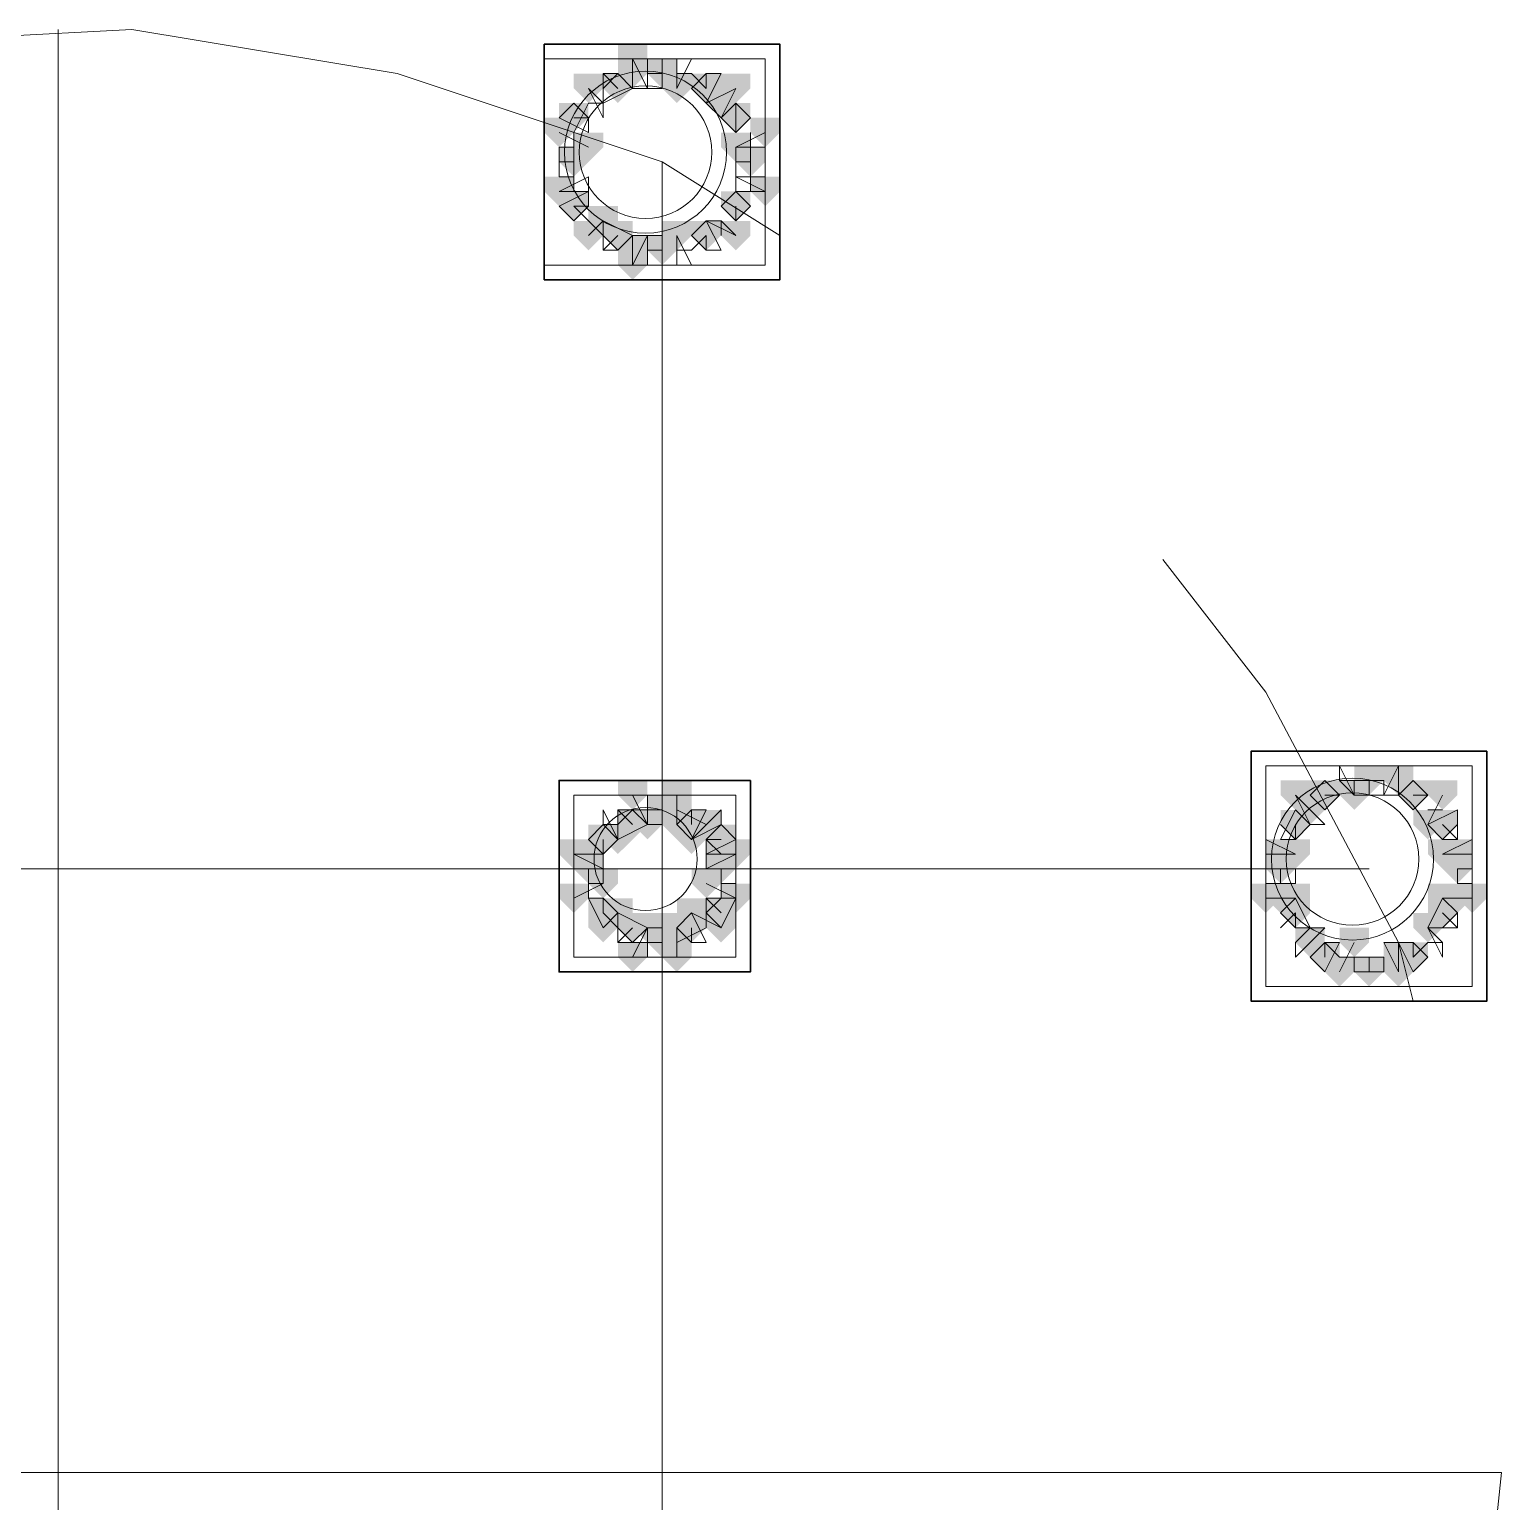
# Model space of a CAD drawing. Header units: millimetres. Extents: x 2315 to 4619, y 1334 to 1897.
# Drawn here: x 3681.92 to 3688.03, y 1554.59 to 1560.69 of the extents above; entities that cross this region are included whole.
import ezdxf

# ---------------------------------------------------------------- set-up
doc = ezdxf.new("R2010")
doc.units = ezdxf.units.MM
for name, color, linetype, true_color in [('PDF_10', 7, 'Continuous', 0x00b85c), ('PDF_AXIS', 7, 'Continuous', 0x00b85c), ('PDF_柱构件', 7, 'Continuous', 0x00b85c), ('PDF_转运站初步方案', 7, 'Continuous', 0x00b85c)]:
    doc.layers.add(name, color=color, linetype=linetype, true_color=true_color)
doc.layers.add('PDF_中心线层', color=1, linetype='Continuous')
doc.layers.add('PDF_粗实线层', color=7, linetype='Continuous')

msp = doc.modelspace()

# ---------------------------------------------------------------- hatches: boundary and pattern name
at = {"layer": 'PDF_10', "transparency": 33554559}
for points in [[(3684.5451, 1560.5703), (3684.484, 1560.5703), (3684.484, 1560.5093), (3684.5451, 1560.4482), (3684.6062, 1560.5093), (3684.6062, 1560.5703)], [(3684.5451, 1560.5703), (3684.484, 1560.5703), (3684.484, 1560.5093), (3684.5451, 1560.4482), (3684.6062, 1560.5093), (3684.6062, 1560.5703)], [(3684.5451, 1560.5703), (3684.484, 1560.5703), (3684.484, 1560.5093), (3684.5451, 1560.4482), (3684.6062, 1560.5093), (3684.6062, 1560.5703)], [(3684.3618, 1560.5093), (3684.3008, 1560.5093), (3684.3008, 1560.4482), (3684.3618, 1560.3871), (3684.4229, 1560.4482), (3684.4229, 1560.5093)], [(3684.3618, 1560.5093), (3684.3008, 1560.5093), (3684.3008, 1560.4482), (3684.3618, 1560.3871), (3684.4229, 1560.4482), (3684.4229, 1560.5093)], [(3684.7283, 1560.5093), (3684.6672, 1560.5093), (3684.6672, 1560.4482), (3684.7283, 1560.3871), (3684.7894, 1560.4482), (3684.7894, 1560.5093)], [(3684.7283, 1560.5093), (3684.6672, 1560.5093), (3684.6672, 1560.4482), (3684.7283, 1560.3871), (3684.7894, 1560.4482), (3684.7894, 1560.5093)], [(3684.1786, 1560.3871), (3684.1175, 1560.3871), (3684.1175, 1560.326), (3684.1786, 1560.2649), (3684.2397, 1560.326), (3684.2397, 1560.3871)], [(3684.1786, 1560.3871), (3684.1175, 1560.3871), (3684.1175, 1560.326), (3684.1786, 1560.2649), (3684.2397, 1560.326), (3684.2397, 1560.3871)], [(3684.8505, 1560.3871), (3684.7894, 1560.3871), (3684.7894, 1560.326), (3684.8505, 1560.2649), (3684.9116, 1560.326), (3684.9116, 1560.3871)], [(3684.8505, 1560.3871), (3684.7894, 1560.3871), (3684.7894, 1560.326), (3684.8505, 1560.2649), (3684.9116, 1560.326), (3684.9116, 1560.3871)], [(3684.8505, 1560.3871), (3684.7894, 1560.3871), (3684.7894, 1560.326), (3684.8505, 1560.2649), (3684.9116, 1560.326), (3684.9116, 1560.3871)], [(3684.1786, 1560.2039), (3684.1175, 1560.2039), (3684.1175, 1560.1428), (3684.1786, 1560.0817), (3684.2397, 1560.1428), (3684.2397, 1560.2039)], [(3684.1786, 1560.2039), (3684.1175, 1560.2039), (3684.1175, 1560.1428), (3684.1786, 1560.0817), (3684.2397, 1560.1428), (3684.2397, 1560.2039)], [(3684.9116, 1560.2039), (3684.8505, 1560.2039), (3684.8505, 1560.1428), (3684.9116, 1560.0817), (3684.9727, 1560.1428), (3684.9727, 1560.2039)], [(3684.9116, 1560.2039), (3684.8505, 1560.2039), (3684.8505, 1560.1428), (3684.9116, 1560.0817), (3684.9727, 1560.1428), (3684.9727, 1560.2039)], [(3684.1786, 1560.0206), (3684.1175, 1560.0206), (3684.1175, 1559.9595), (3684.1786, 1559.8985), (3684.2397, 1559.9595), (3684.2397, 1560.0206)], [(3684.1786, 1560.0206), (3684.1175, 1560.0206), (3684.1175, 1559.9595), (3684.1786, 1559.8985), (3684.2397, 1559.9595), (3684.2397, 1560.0206)], [(3684.8505, 1560.0206), (3684.7894, 1560.0206), (3684.7894, 1559.9595), (3684.8505, 1559.8985), (3684.9116, 1559.9595), (3684.9116, 1560.0206)], [(3684.8505, 1560.0206), (3684.7894, 1560.0206), (3684.7894, 1559.9595), (3684.8505, 1559.8985), (3684.9116, 1559.9595), (3684.9116, 1560.0206)], [(3684.8505, 1560.0206), (3684.7894, 1560.0206), (3684.7894, 1559.9595), (3684.8505, 1559.8985), (3684.9116, 1559.9595), (3684.9116, 1560.0206)], [(3684.3618, 1559.8985), (3684.3008, 1559.8985), (3684.3008, 1559.8374), (3684.3618, 1559.7763), (3684.4229, 1559.8374), (3684.4229, 1559.8985)], [(3684.3618, 1559.8985), (3684.3008, 1559.8985), (3684.3008, 1559.8374), (3684.3618, 1559.7763), (3684.4229, 1559.8374), (3684.4229, 1559.8985)], [(3684.7283, 1559.8985), (3684.6672, 1559.8985), (3684.6672, 1559.8374), (3684.7283, 1559.7763), (3684.7894, 1559.8374), (3684.7894, 1559.8985)], [(3684.7283, 1559.8985), (3684.6672, 1559.8985), (3684.6672, 1559.8374), (3684.7283, 1559.7763), (3684.7894, 1559.8374), (3684.7894, 1559.8985)], [(3684.5451, 1559.8374), (3684.484, 1559.8374), (3684.484, 1559.7763), (3684.5451, 1559.7152), (3684.6062, 1559.7763), (3684.6062, 1559.8374)], [(3684.5451, 1559.8374), (3684.484, 1559.8374), (3684.484, 1559.7763), (3684.5451, 1559.7152), (3684.6062, 1559.7763), (3684.6062, 1559.8374)], [(3687.477, 1557.6385), (3687.4159, 1557.6385), (3687.4159, 1557.5774), (3687.477, 1557.5163), (3687.5381, 1557.5774), (3687.5381, 1557.6385)], [(3687.477, 1557.6385), (3687.4159, 1557.6385), (3687.4159, 1557.5774), (3687.477, 1557.5163), (3687.5381, 1557.5774), (3687.5381, 1557.6385)], [(3687.2937, 1557.5774), (3687.2327, 1557.5774), (3687.2327, 1557.5163), (3687.2937, 1557.4552), (3687.3548, 1557.5163), (3687.3548, 1557.5774)], [(3687.2937, 1557.5774), (3687.2327, 1557.5774), (3687.2327, 1557.5163), (3687.2937, 1557.4552), (3687.3548, 1557.5163), (3687.3548, 1557.5774)], [(3687.2937, 1557.5774), (3687.2327, 1557.5774), (3687.2327, 1557.5163), (3687.2937, 1557.4552), (3687.3548, 1557.5163), (3687.3548, 1557.5774)], [(3687.6602, 1557.5774), (3687.5991, 1557.5774), (3687.5991, 1557.5163), (3687.6602, 1557.4552), (3687.7213, 1557.5163), (3687.7213, 1557.5774)], [(3687.6602, 1557.5774), (3687.5991, 1557.5774), (3687.5991, 1557.5163), (3687.6602, 1557.4552), (3687.7213, 1557.5163), (3687.7213, 1557.5774)], [(3687.6602, 1557.5774), (3687.5991, 1557.5774), (3687.5991, 1557.5163), (3687.6602, 1557.4552), (3687.7213, 1557.5163), (3687.7213, 1557.5774)], [(3684.5451, 1557.5163), (3684.484, 1557.5163), (3684.484, 1557.4552), (3684.5451, 1557.3941), (3684.6062, 1557.4552), (3684.6062, 1557.5163)], [(3684.5451, 1557.5163), (3684.484, 1557.5163), (3684.484, 1557.4552), (3684.5451, 1557.3941), (3684.6062, 1557.4552), (3684.6062, 1557.5163)], [(3684.5451, 1557.5163), (3684.484, 1557.5163), (3684.484, 1557.4552), (3684.5451, 1557.3941), (3684.6062, 1557.4552), (3684.6062, 1557.5163)], [(3684.4229, 1557.4552), (3684.3618, 1557.4552), (3684.3618, 1557.3941), (3684.4229, 1557.333), (3684.484, 1557.3941), (3684.484, 1557.4552)], [(3684.4229, 1557.4552), (3684.3618, 1557.4552), (3684.3618, 1557.3941), (3684.4229, 1557.333), (3684.484, 1557.3941), (3684.484, 1557.4552)], [(3684.6672, 1557.4552), (3684.6062, 1557.4552), (3684.6062, 1557.3941), (3684.6672, 1557.333), (3684.7283, 1557.3941), (3684.7283, 1557.4552)], [(3684.6672, 1557.4552), (3684.6062, 1557.4552), (3684.6062, 1557.3941), (3684.6672, 1557.333), (3684.7283, 1557.3941), (3684.7283, 1557.4552)], [(3687.1716, 1557.4552), (3687.1105, 1557.4552), (3687.1105, 1557.3941), (3687.1716, 1557.333), (3687.2327, 1557.3941), (3687.2327, 1557.4552)], [(3687.1716, 1557.4552), (3687.1105, 1557.4552), (3687.1105, 1557.3941), (3687.1716, 1557.333), (3687.2327, 1557.3941), (3687.2327, 1557.4552)], [(3687.7824, 1557.4552), (3687.7213, 1557.4552), (3687.7213, 1557.3941), (3687.7824, 1557.333), (3687.8435, 1557.3941), (3687.8435, 1557.4552)], [(3687.7824, 1557.4552), (3687.7213, 1557.4552), (3687.7213, 1557.3941), (3687.7824, 1557.333), (3687.8435, 1557.3941), (3687.8435, 1557.4552)], [(3684.3008, 1557.3941), (3684.2397, 1557.3941), (3684.2397, 1557.333), (3684.3008, 1557.272), (3684.3618, 1557.333), (3684.3618, 1557.3941)], [(3684.3008, 1557.3941), (3684.2397, 1557.3941), (3684.2397, 1557.333), (3684.3008, 1557.272), (3684.3618, 1557.333), (3684.3618, 1557.3941)], [(3684.3008, 1557.3941), (3684.2397, 1557.3941), (3684.2397, 1557.333), (3684.3008, 1557.272), (3684.3618, 1557.333), (3684.3618, 1557.3941)], [(3684.7894, 1557.3941), (3684.7283, 1557.3941), (3684.7283, 1557.333), (3684.7894, 1557.272), (3684.8505, 1557.333), (3684.8505, 1557.3941)], [(3684.7894, 1557.3941), (3684.7283, 1557.3941), (3684.7283, 1557.333), (3684.7894, 1557.272), (3684.8505, 1557.333), (3684.8505, 1557.3941)], [(3684.2397, 1557.272), (3684.1786, 1557.272), (3684.1786, 1557.2109), (3684.2397, 1557.1498), (3684.3008, 1557.2109), (3684.3008, 1557.272)], [(3684.2397, 1557.272), (3684.1786, 1557.272), (3684.1786, 1557.2109), (3684.2397, 1557.1498), (3684.3008, 1557.2109), (3684.3008, 1557.272)], [(3684.7894, 1557.272), (3684.7283, 1557.272), (3684.7283, 1557.2109), (3684.7894, 1557.1498), (3684.8505, 1557.2109), (3684.8505, 1557.272)], [(3684.7894, 1557.272), (3684.7283, 1557.272), (3684.7283, 1557.2109), (3684.7894, 1557.1498), (3684.8505, 1557.2109), (3684.8505, 1557.272)], [(3687.1105, 1557.272), (3687.0494, 1557.272), (3687.0494, 1557.2109), (3687.1105, 1557.1498), (3687.1716, 1557.2109), (3687.1716, 1557.272)], [(3687.1105, 1557.272), (3687.0494, 1557.272), (3687.0494, 1557.2109), (3687.1105, 1557.1498), (3687.1716, 1557.2109), (3687.1716, 1557.272)], [(3687.1105, 1557.272), (3687.0494, 1557.272), (3687.0494, 1557.2109), (3687.1105, 1557.1498), (3687.1716, 1557.2109), (3687.1716, 1557.272)], [(3687.8435, 1557.272), (3687.7824, 1557.272), (3687.7824, 1557.2109), (3687.8435, 1557.1498), (3687.9045, 1557.2109), (3687.9045, 1557.272)], [(3687.8435, 1557.272), (3687.7824, 1557.272), (3687.7824, 1557.2109), (3687.8435, 1557.1498), (3687.9045, 1557.2109), (3687.9045, 1557.272)], [(3684.3008, 1557.0887), (3684.2397, 1557.0887), (3684.2397, 1557.0276), (3684.3008, 1556.9666), (3684.3618, 1557.0276), (3684.3618, 1557.0887)], [(3684.3008, 1557.0887), (3684.2397, 1557.0887), (3684.2397, 1557.0276), (3684.3008, 1556.9666), (3684.3618, 1557.0276), (3684.3618, 1557.0887)], [(3684.7894, 1557.0887), (3684.7283, 1557.0887), (3684.7283, 1557.0276), (3684.7894, 1556.9666), (3684.8505, 1557.0276), (3684.8505, 1557.0887)], [(3684.7894, 1557.0887), (3684.7283, 1557.0887), (3684.7283, 1557.0276), (3684.7894, 1556.9666), (3684.8505, 1557.0276), (3684.8505, 1557.0887)], [(3687.1716, 1557.0887), (3687.1105, 1557.0887), (3687.1105, 1557.0276), (3687.1716, 1556.9666), (3687.2327, 1557.0276), (3687.2327, 1557.0887)], [(3687.1716, 1557.0887), (3687.1105, 1557.0887), (3687.1105, 1557.0276), (3687.1716, 1556.9666), (3687.2327, 1557.0276), (3687.2327, 1557.0887)], [(3687.7824, 1557.0887), (3687.7213, 1557.0887), (3687.7213, 1557.0276), (3687.7824, 1556.9666), (3687.8435, 1557.0276), (3687.8435, 1557.0887)], [(3687.7824, 1557.0887), (3687.7213, 1557.0887), (3687.7213, 1557.0276), (3687.7824, 1556.9666), (3687.8435, 1557.0276), (3687.8435, 1557.0887)], [(3684.4229, 1557.0276), (3684.3618, 1557.0276), (3684.3618, 1556.9666), (3684.4229, 1556.9055), (3684.484, 1556.9666), (3684.484, 1557.0276)], [(3684.4229, 1557.0276), (3684.3618, 1557.0276), (3684.3618, 1556.9666), (3684.4229, 1556.9055), (3684.484, 1556.9666), (3684.484, 1557.0276)], [(3684.6672, 1557.0276), (3684.6062, 1557.0276), (3684.6062, 1556.9666), (3684.6672, 1556.9055), (3684.7283, 1556.9666), (3684.7283, 1557.0276)], [(3684.6672, 1557.0276), (3684.6062, 1557.0276), (3684.6062, 1556.9666), (3684.6672, 1556.9055), (3684.7283, 1556.9666), (3684.7283, 1557.0276)], [(3684.5451, 1556.9666), (3684.484, 1556.9666), (3684.484, 1556.9055), (3684.5451, 1556.8444), (3684.6062, 1556.9055), (3684.6062, 1556.9666)], [(3684.5451, 1556.9666), (3684.484, 1556.9666), (3684.484, 1556.9055), (3684.5451, 1556.8444), (3684.6062, 1556.9055), (3684.6062, 1556.9666)], [(3684.5451, 1556.9666), (3684.484, 1556.9666), (3684.484, 1556.9055), (3684.5451, 1556.8444), (3684.6062, 1556.9055), (3684.6062, 1556.9666)], [(3687.2937, 1556.9055), (3687.2327, 1556.9055), (3687.2327, 1556.8444), (3687.2937, 1556.7833), (3687.3548, 1556.8444), (3687.3548, 1556.9055)], [(3687.2937, 1556.9055), (3687.2327, 1556.9055), (3687.2327, 1556.8444), (3687.2937, 1556.7833), (3687.3548, 1556.8444), (3687.3548, 1556.9055)], [(3687.6602, 1556.9055), (3687.5991, 1556.9055), (3687.5991, 1556.8444), (3687.6602, 1556.7833), (3687.7213, 1556.8444), (3687.7213, 1556.9055)], [(3687.6602, 1556.9055), (3687.5991, 1556.9055), (3687.5991, 1556.8444), (3687.6602, 1556.7833), (3687.7213, 1556.8444), (3687.7213, 1556.9055)], [(3687.477, 1556.8444), (3687.4159, 1556.8444), (3687.4159, 1556.7833), (3687.477, 1556.7222), (3687.5381, 1556.7833), (3687.5381, 1556.8444)], [(3687.477, 1556.8444), (3687.4159, 1556.8444), (3687.4159, 1556.7833), (3687.477, 1556.7222), (3687.5381, 1556.7833), (3687.5381, 1556.8444)]]:
    msp.add_hatch(color=256, dxfattribs=at).paths.add_polyline_path(points)
at = {"layer": 'PDF_柱构件', "transparency": 33554559}
for points in [[(3684.4229, 1560.6314), (3684.3618, 1560.6314), (3684.3618, 1560.5703), (3684.4229, 1560.5093), (3684.484, 1560.5703), (3684.484, 1560.6314)], [(3684.4229, 1560.5703), (3684.3618, 1560.5703), (3684.3618, 1560.5093), (3684.4229, 1560.4482), (3684.484, 1560.5093), (3684.484, 1560.5703)], [(3684.2397, 1560.5093), (3684.1786, 1560.5093), (3684.1786, 1560.4482), (3684.2397, 1560.3871), (3684.3008, 1560.4482), (3684.3008, 1560.5093)], [(3684.6062, 1560.5093), (3684.5451, 1560.5093), (3684.5451, 1560.4482), (3684.6062, 1560.3871), (3684.6672, 1560.4482), (3684.6672, 1560.5093)], [(3684.8505, 1560.5093), (3684.7894, 1560.5093), (3684.7894, 1560.4482), (3684.8505, 1560.3871), (3684.9116, 1560.4482), (3684.9116, 1560.5093)], [(3684.7894, 1560.4482), (3684.7283, 1560.4482), (3684.7283, 1560.3871), (3684.7894, 1560.326), (3684.8505, 1560.3871), (3684.8505, 1560.4482)], [(3684.1175, 1560.326), (3684.0564, 1560.326), (3684.0564, 1560.2649), (3684.1175, 1560.2039), (3684.1786, 1560.2649), (3684.1786, 1560.326)], [(3684.9727, 1560.326), (3684.9116, 1560.326), (3684.9116, 1560.2649), (3684.9727, 1560.2039), (3685.0337, 1560.2649), (3685.0337, 1560.326)], [(3684.2397, 1560.2649), (3684.1786, 1560.2649), (3684.1786, 1560.2039), (3684.2397, 1560.1428), (3684.3008, 1560.2039), (3684.3008, 1560.2649)], [(3684.8505, 1560.2649), (3684.7894, 1560.2649), (3684.7894, 1560.2039), (3684.8505, 1560.1428), (3684.9116, 1560.2039), (3684.9116, 1560.2649)], [(3684.1175, 1560.0817), (3684.0564, 1560.0817), (3684.0564, 1560.0206), (3684.1175, 1559.9595), (3684.1786, 1560.0206), (3684.1786, 1560.0817)], [(3684.9727, 1560.0817), (3684.9116, 1560.0817), (3684.9116, 1560.0206), (3684.9727, 1559.9595), (3685.0337, 1560.0206), (3685.0337, 1560.0817)], [(3684.3008, 1559.9595), (3684.2397, 1559.9595), (3684.2397, 1559.8985), (3684.3008, 1559.8374), (3684.3618, 1559.8985), (3684.3618, 1559.9595)], [(3684.2397, 1559.8985), (3684.1786, 1559.8985), (3684.1786, 1559.8374), (3684.2397, 1559.7763), (3684.3008, 1559.8374), (3684.3008, 1559.8985)], [(3684.6062, 1559.8985), (3684.5451, 1559.8985), (3684.5451, 1559.8374), (3684.6062, 1559.7763), (3684.6672, 1559.8374), (3684.6672, 1559.8985)], [(3684.8505, 1559.8985), (3684.7894, 1559.8985), (3684.7894, 1559.8374), (3684.8505, 1559.7763), (3684.9116, 1559.8374), (3684.9116, 1559.8985)], [(3684.4229, 1559.8374), (3684.3618, 1559.8374), (3684.3618, 1559.7763), (3684.4229, 1559.7152), (3684.484, 1559.7763), (3684.484, 1559.8374)], [(3684.4229, 1559.7763), (3684.3618, 1559.7763), (3684.3618, 1559.7152), (3684.4229, 1559.6541), (3684.484, 1559.7152), (3684.484, 1559.7763)], [(3687.5991, 1557.6385), (3687.5381, 1557.6385), (3687.5381, 1557.5774), (3687.5991, 1557.5163), (3687.6602, 1557.5774), (3687.6602, 1557.6385)], [(3684.4229, 1557.5774), (3684.3618, 1557.5774), (3684.3618, 1557.5163), (3684.4229, 1557.4552), (3684.484, 1557.5163), (3684.484, 1557.5774)], [(3684.6062, 1557.5774), (3684.5451, 1557.5774), (3684.5451, 1557.5163), (3684.6062, 1557.4552), (3684.6672, 1557.5163), (3684.6672, 1557.5774)], [(3687.1716, 1557.5774), (3687.1105, 1557.5774), (3687.1105, 1557.5163), (3687.1716, 1557.4552), (3687.2327, 1557.5163), (3687.2327, 1557.5774)], [(3687.4159, 1557.5774), (3687.3548, 1557.5774), (3687.3548, 1557.5163), (3687.4159, 1557.4552), (3687.477, 1557.5163), (3687.477, 1557.5774)], [(3687.7824, 1557.5774), (3687.7213, 1557.5774), (3687.7213, 1557.5163), (3687.7824, 1557.4552), (3687.8435, 1557.5163), (3687.8435, 1557.5774)], [(3684.6062, 1557.5163), (3684.5451, 1557.5163), (3684.5451, 1557.4552), (3684.6062, 1557.3941), (3684.6672, 1557.4552), (3684.6672, 1557.5163)], [(3687.2327, 1557.5163), (3687.1716, 1557.5163), (3687.1716, 1557.4552), (3687.2327, 1557.3941), (3687.2937, 1557.4552), (3687.2937, 1557.5163)], [(3684.484, 1557.4552), (3684.4229, 1557.4552), (3684.4229, 1557.3941), (3684.484, 1557.333), (3684.5451, 1557.3941), (3684.5451, 1557.4552)], [(3684.6062, 1557.4552), (3684.5451, 1557.4552), (3684.5451, 1557.3941), (3684.6062, 1557.333), (3684.6672, 1557.3941), (3684.6672, 1557.4552)], [(3684.7283, 1557.4552), (3684.6672, 1557.4552), (3684.6672, 1557.3941), (3684.7283, 1557.333), (3684.7894, 1557.3941), (3684.7894, 1557.4552)], [(3687.7213, 1557.4552), (3687.6602, 1557.4552), (3687.6602, 1557.3941), (3687.7213, 1557.333), (3687.7824, 1557.3941), (3687.7824, 1557.4552)], [(3684.3618, 1557.3941), (3684.3008, 1557.3941), (3684.3008, 1557.333), (3684.3618, 1557.272), (3684.4229, 1557.333), (3684.4229, 1557.3941)], [(3684.6672, 1557.3941), (3684.6062, 1557.3941), (3684.6062, 1557.333), (3684.6672, 1557.272), (3684.7283, 1557.333), (3684.7283, 1557.3941)], [(3684.1786, 1557.333), (3684.1175, 1557.333), (3684.1175, 1557.272), (3684.1786, 1557.2109), (3684.2397, 1557.272), (3684.2397, 1557.333)], [(3684.2397, 1557.333), (3684.1786, 1557.333), (3684.1786, 1557.272), (3684.2397, 1557.2109), (3684.3008, 1557.272), (3684.3008, 1557.333)], [(3684.7894, 1557.333), (3684.7283, 1557.333), (3684.7283, 1557.272), (3684.7894, 1557.2109), (3684.8505, 1557.272), (3684.8505, 1557.333)], [(3684.8505, 1557.333), (3684.7894, 1557.333), (3684.7894, 1557.272), (3684.8505, 1557.2109), (3684.9116, 1557.272), (3684.9116, 1557.333)], [(3687.1105, 1557.333), (3687.0494, 1557.333), (3687.0494, 1557.272), (3687.1105, 1557.2109), (3687.1716, 1557.272), (3687.1716, 1557.333)], [(3687.1716, 1557.333), (3687.1105, 1557.333), (3687.1105, 1557.272), (3687.1716, 1557.2109), (3687.2327, 1557.272), (3687.2327, 1557.333)], [(3687.7824, 1557.333), (3687.7213, 1557.333), (3687.7213, 1557.272), (3687.7824, 1557.2109), (3687.8435, 1557.272), (3687.8435, 1557.333)], [(3687.8435, 1557.333), (3687.7824, 1557.333), (3687.7824, 1557.272), (3687.8435, 1557.2109), (3687.9045, 1557.272), (3687.9045, 1557.333)], [(3684.3008, 1557.2109), (3684.2397, 1557.2109), (3684.2397, 1557.1498), (3684.3008, 1557.0887), (3684.3618, 1557.1498), (3684.3618, 1557.2109)], [(3684.7283, 1557.2109), (3684.6672, 1557.2109), (3684.6672, 1557.1498), (3684.7283, 1557.0887), (3684.7894, 1557.1498), (3684.7894, 1557.2109)], [(3684.1786, 1557.1498), (3684.1175, 1557.1498), (3684.1175, 1557.0887), (3684.1786, 1557.0276), (3684.2397, 1557.0887), (3684.2397, 1557.1498)], [(3684.8505, 1557.1498), (3684.7894, 1557.1498), (3684.7894, 1557.0887), (3684.8505, 1557.0276), (3684.9116, 1557.0887), (3684.9116, 1557.1498)], [(3687.0494, 1557.1498), (3686.9883, 1557.1498), (3686.9883, 1557.0887), (3687.0494, 1557.0276), (3687.1105, 1557.0887), (3687.1105, 1557.1498)], [(3687.1105, 1557.1498), (3687.0494, 1557.1498), (3687.0494, 1557.0887), (3687.1105, 1557.0276), (3687.1716, 1557.0887), (3687.1716, 1557.1498)], [(3687.1716, 1557.1498), (3687.1105, 1557.1498), (3687.1105, 1557.0887), (3687.1716, 1557.0276), (3687.2327, 1557.0887), (3687.2327, 1557.1498)], [(3687.7824, 1557.1498), (3687.7213, 1557.1498), (3687.7213, 1557.0887), (3687.7824, 1557.0276), (3687.8435, 1557.0887), (3687.8435, 1557.1498)], [(3687.8435, 1557.1498), (3687.7824, 1557.1498), (3687.7824, 1557.0887), (3687.8435, 1557.0276), (3687.9045, 1557.0887), (3687.9045, 1557.1498)], [(3687.9045, 1557.1498), (3687.8435, 1557.1498), (3687.8435, 1557.0887), (3687.9045, 1557.0276), (3687.9656, 1557.0887), (3687.9656, 1557.1498)], [(3684.3618, 1557.0887), (3684.3008, 1557.0887), (3684.3008, 1557.0276), (3684.3618, 1556.9666), (3684.4229, 1557.0276), (3684.4229, 1557.0887)], [(3684.6672, 1557.0887), (3684.6062, 1557.0887), (3684.6062, 1557.0276), (3684.6672, 1556.9666), (3684.7283, 1557.0276), (3684.7283, 1557.0887)], [(3684.3008, 1557.0276), (3684.2397, 1557.0276), (3684.2397, 1556.9666), (3684.3008, 1556.9055), (3684.3618, 1556.9666), (3684.3618, 1557.0276)], [(3684.484, 1557.0276), (3684.4229, 1557.0276), (3684.4229, 1556.9666), (3684.484, 1556.9055), (3684.5451, 1556.9666), (3684.5451, 1557.0276)], [(3684.6062, 1557.0276), (3684.5451, 1557.0276), (3684.5451, 1556.9666), (3684.6062, 1556.9055), (3684.6672, 1556.9666), (3684.6672, 1557.0276)], [(3684.7894, 1557.0276), (3684.7283, 1557.0276), (3684.7283, 1556.9666), (3684.7894, 1556.9055), (3684.8505, 1556.9666), (3684.8505, 1557.0276)], [(3687.7213, 1557.0276), (3687.6602, 1557.0276), (3687.6602, 1556.9666), (3687.7213, 1556.9055), (3687.7824, 1556.9666), (3687.7824, 1557.0276)], [(3684.6062, 1556.9666), (3684.5451, 1556.9666), (3684.5451, 1556.9055), (3684.6062, 1556.8444), (3684.6672, 1556.9055), (3684.6672, 1556.9666)], [(3687.2327, 1556.9666), (3687.1716, 1556.9666), (3687.1716, 1556.9055), (3687.2327, 1556.8444), (3687.2937, 1556.9055), (3687.2937, 1556.9666)], [(3687.4159, 1556.9666), (3687.3548, 1556.9666), (3687.3548, 1556.9055), (3687.4159, 1556.8444), (3687.477, 1556.9055), (3687.477, 1556.9666)], [(3684.4229, 1556.9055), (3684.3618, 1556.9055), (3684.3618, 1556.8444), (3684.4229, 1556.7833), (3684.484, 1556.8444), (3684.484, 1556.9055)], [(3684.6062, 1556.9055), (3684.5451, 1556.9055), (3684.5451, 1556.8444), (3684.6062, 1556.7833), (3684.6672, 1556.8444), (3684.6672, 1556.9055)], [(3687.5991, 1556.9055), (3687.5381, 1556.9055), (3687.5381, 1556.8444), (3687.5991, 1556.7833), (3687.6602, 1556.8444), (3687.6602, 1556.9055)], [(3687.3548, 1556.8444), (3687.2937, 1556.8444), (3687.2937, 1556.7833), (3687.3548, 1556.7222), (3687.4159, 1556.7833), (3687.4159, 1556.8444)], [(3687.5991, 1556.8444), (3687.5381, 1556.8444), (3687.5381, 1556.7833), (3687.5991, 1556.7222), (3687.6602, 1556.7833), (3687.6602, 1556.8444)]]:
    msp.add_hatch(color=256, dxfattribs=at).paths.add_polyline_path(points)
at = {"layer": 'PDF_转运站初步方案', "transparency": 33554559}
for points in [[(3684.5451, 1560.5703), (3684.484, 1560.5703), (3684.484, 1560.5093), (3684.5451, 1560.4482), (3684.6062, 1560.5093), (3684.6062, 1560.5703)], [(3684.5451, 1560.5703), (3684.484, 1560.5703), (3684.484, 1560.5093), (3684.5451, 1560.4482), (3684.6062, 1560.5093), (3684.6062, 1560.5703)], [(3684.3618, 1560.5093), (3684.3008, 1560.5093), (3684.3008, 1560.4482), (3684.3618, 1560.3871), (3684.4229, 1560.4482), (3684.4229, 1560.5093)], [(3684.3618, 1560.5093), (3684.3008, 1560.5093), (3684.3008, 1560.4482), (3684.3618, 1560.3871), (3684.4229, 1560.4482), (3684.4229, 1560.5093)], [(3684.7283, 1560.5093), (3684.6672, 1560.5093), (3684.6672, 1560.4482), (3684.7283, 1560.3871), (3684.7894, 1560.4482), (3684.7894, 1560.5093)], [(3684.7283, 1560.5093), (3684.6672, 1560.5093), (3684.6672, 1560.4482), (3684.7283, 1560.3871), (3684.7894, 1560.4482), (3684.7894, 1560.5093)], [(3684.1786, 1560.3871), (3684.1175, 1560.3871), (3684.1175, 1560.326), (3684.1786, 1560.2649), (3684.2397, 1560.326), (3684.2397, 1560.3871)], [(3684.1786, 1560.3871), (3684.1175, 1560.3871), (3684.1175, 1560.326), (3684.1786, 1560.2649), (3684.2397, 1560.326), (3684.2397, 1560.3871)], [(3684.8505, 1560.3871), (3684.7894, 1560.3871), (3684.7894, 1560.326), (3684.8505, 1560.2649), (3684.9116, 1560.326), (3684.9116, 1560.3871)], [(3684.8505, 1560.3871), (3684.7894, 1560.3871), (3684.7894, 1560.326), (3684.8505, 1560.2649), (3684.9116, 1560.326), (3684.9116, 1560.3871)], [(3684.1786, 1560.2039), (3684.1175, 1560.2039), (3684.1175, 1560.1428), (3684.1786, 1560.0817), (3684.2397, 1560.1428), (3684.2397, 1560.2039)], [(3684.1786, 1560.2039), (3684.1175, 1560.2039), (3684.1175, 1560.1428), (3684.1786, 1560.0817), (3684.2397, 1560.1428), (3684.2397, 1560.2039)], [(3684.9116, 1560.2039), (3684.8505, 1560.2039), (3684.8505, 1560.1428), (3684.9116, 1560.0817), (3684.9727, 1560.1428), (3684.9727, 1560.2039)], [(3684.9116, 1560.2039), (3684.8505, 1560.2039), (3684.8505, 1560.1428), (3684.9116, 1560.0817), (3684.9727, 1560.1428), (3684.9727, 1560.2039)], [(3684.1786, 1560.0206), (3684.1175, 1560.0206), (3684.1175, 1559.9595), (3684.1786, 1559.8985), (3684.2397, 1559.9595), (3684.2397, 1560.0206)], [(3684.1786, 1560.0206), (3684.1175, 1560.0206), (3684.1175, 1559.9595), (3684.1786, 1559.8985), (3684.2397, 1559.9595), (3684.2397, 1560.0206)], [(3684.8505, 1560.0206), (3684.7894, 1560.0206), (3684.7894, 1559.9595), (3684.8505, 1559.8985), (3684.9116, 1559.9595), (3684.9116, 1560.0206)], [(3684.8505, 1560.0206), (3684.7894, 1560.0206), (3684.7894, 1559.9595), (3684.8505, 1559.8985), (3684.9116, 1559.9595), (3684.9116, 1560.0206)], [(3684.3618, 1559.8985), (3684.3008, 1559.8985), (3684.3008, 1559.8374), (3684.3618, 1559.7763), (3684.4229, 1559.8374), (3684.4229, 1559.8985)], [(3684.3618, 1559.8985), (3684.3008, 1559.8985), (3684.3008, 1559.8374), (3684.3618, 1559.7763), (3684.4229, 1559.8374), (3684.4229, 1559.8985)], [(3684.7283, 1559.8985), (3684.6672, 1559.8985), (3684.6672, 1559.8374), (3684.7283, 1559.7763), (3684.7894, 1559.8374), (3684.7894, 1559.8985)], [(3684.7283, 1559.8985), (3684.6672, 1559.8985), (3684.6672, 1559.8374), (3684.7283, 1559.7763), (3684.7894, 1559.8374), (3684.7894, 1559.8985)], [(3684.5451, 1559.8374), (3684.484, 1559.8374), (3684.484, 1559.7763), (3684.5451, 1559.7152), (3684.6062, 1559.7763), (3684.6062, 1559.8374)], [(3684.5451, 1559.8374), (3684.484, 1559.8374), (3684.484, 1559.7763), (3684.5451, 1559.7152), (3684.6062, 1559.7763), (3684.6062, 1559.8374)], [(3687.477, 1557.6385), (3687.4159, 1557.6385), (3687.4159, 1557.5774), (3687.477, 1557.5163), (3687.5381, 1557.5774), (3687.5381, 1557.6385)], [(3687.477, 1557.6385), (3687.4159, 1557.6385), (3687.4159, 1557.5774), (3687.477, 1557.5163), (3687.5381, 1557.5774), (3687.5381, 1557.6385)], [(3687.2937, 1557.5774), (3687.2327, 1557.5774), (3687.2327, 1557.5163), (3687.2937, 1557.4552), (3687.3548, 1557.5163), (3687.3548, 1557.5774)], [(3687.2937, 1557.5774), (3687.2327, 1557.5774), (3687.2327, 1557.5163), (3687.2937, 1557.4552), (3687.3548, 1557.5163), (3687.3548, 1557.5774)], [(3687.6602, 1557.5774), (3687.5991, 1557.5774), (3687.5991, 1557.5163), (3687.6602, 1557.4552), (3687.7213, 1557.5163), (3687.7213, 1557.5774)], [(3687.6602, 1557.5774), (3687.5991, 1557.5774), (3687.5991, 1557.5163), (3687.6602, 1557.4552), (3687.7213, 1557.5163), (3687.7213, 1557.5774)], [(3684.5451, 1557.5163), (3684.484, 1557.5163), (3684.484, 1557.4552), (3684.5451, 1557.3941), (3684.6062, 1557.4552), (3684.6062, 1557.5163)], [(3684.5451, 1557.5163), (3684.484, 1557.5163), (3684.484, 1557.4552), (3684.5451, 1557.3941), (3684.6062, 1557.4552), (3684.6062, 1557.5163)], [(3684.4229, 1557.4552), (3684.3618, 1557.4552), (3684.3618, 1557.3941), (3684.4229, 1557.333), (3684.484, 1557.3941), (3684.484, 1557.4552)], [(3684.4229, 1557.4552), (3684.3618, 1557.4552), (3684.3618, 1557.3941), (3684.4229, 1557.333), (3684.484, 1557.3941), (3684.484, 1557.4552)], [(3684.6672, 1557.4552), (3684.6062, 1557.4552), (3684.6062, 1557.3941), (3684.6672, 1557.333), (3684.7283, 1557.3941), (3684.7283, 1557.4552)], [(3684.6672, 1557.4552), (3684.6062, 1557.4552), (3684.6062, 1557.3941), (3684.6672, 1557.333), (3684.7283, 1557.3941), (3684.7283, 1557.4552)], [(3687.1716, 1557.4552), (3687.1105, 1557.4552), (3687.1105, 1557.3941), (3687.1716, 1557.333), (3687.2327, 1557.3941), (3687.2327, 1557.4552)], [(3687.1716, 1557.4552), (3687.1105, 1557.4552), (3687.1105, 1557.3941), (3687.1716, 1557.333), (3687.2327, 1557.3941), (3687.2327, 1557.4552)], [(3687.7824, 1557.4552), (3687.7213, 1557.4552), (3687.7213, 1557.3941), (3687.7824, 1557.333), (3687.8435, 1557.3941), (3687.8435, 1557.4552)], [(3687.7824, 1557.4552), (3687.7213, 1557.4552), (3687.7213, 1557.3941), (3687.7824, 1557.333), (3687.8435, 1557.3941), (3687.8435, 1557.4552)], [(3684.3008, 1557.3941), (3684.2397, 1557.3941), (3684.2397, 1557.333), (3684.3008, 1557.272), (3684.3618, 1557.333), (3684.3618, 1557.3941)], [(3684.3008, 1557.3941), (3684.2397, 1557.3941), (3684.2397, 1557.333), (3684.3008, 1557.272), (3684.3618, 1557.333), (3684.3618, 1557.3941)], [(3684.7894, 1557.3941), (3684.7283, 1557.3941), (3684.7283, 1557.333), (3684.7894, 1557.272), (3684.8505, 1557.333), (3684.8505, 1557.3941)], [(3684.7894, 1557.3941), (3684.7283, 1557.3941), (3684.7283, 1557.333), (3684.7894, 1557.272), (3684.8505, 1557.333), (3684.8505, 1557.3941)], [(3684.2397, 1557.272), (3684.1786, 1557.272), (3684.1786, 1557.2109), (3684.2397, 1557.1498), (3684.3008, 1557.2109), (3684.3008, 1557.272)], [(3684.2397, 1557.272), (3684.1786, 1557.272), (3684.1786, 1557.2109), (3684.2397, 1557.1498), (3684.3008, 1557.2109), (3684.3008, 1557.272)], [(3684.7894, 1557.272), (3684.7283, 1557.272), (3684.7283, 1557.2109), (3684.7894, 1557.1498), (3684.8505, 1557.2109), (3684.8505, 1557.272)], [(3684.7894, 1557.272), (3684.7283, 1557.272), (3684.7283, 1557.2109), (3684.7894, 1557.1498), (3684.8505, 1557.2109), (3684.8505, 1557.272)], [(3687.1105, 1557.272), (3687.0494, 1557.272), (3687.0494, 1557.2109), (3687.1105, 1557.1498), (3687.1716, 1557.2109), (3687.1716, 1557.272)], [(3687.1105, 1557.272), (3687.0494, 1557.272), (3687.0494, 1557.2109), (3687.1105, 1557.1498), (3687.1716, 1557.2109), (3687.1716, 1557.272)], [(3687.8435, 1557.272), (3687.7824, 1557.272), (3687.7824, 1557.2109), (3687.8435, 1557.1498), (3687.9045, 1557.2109), (3687.9045, 1557.272)], [(3687.8435, 1557.272), (3687.7824, 1557.272), (3687.7824, 1557.2109), (3687.8435, 1557.1498), (3687.9045, 1557.2109), (3687.9045, 1557.272)], [(3684.3008, 1557.0887), (3684.2397, 1557.0887), (3684.2397, 1557.0276), (3684.3008, 1556.9666), (3684.3618, 1557.0276), (3684.3618, 1557.0887)], [(3684.3008, 1557.0887), (3684.2397, 1557.0887), (3684.2397, 1557.0276), (3684.3008, 1556.9666), (3684.3618, 1557.0276), (3684.3618, 1557.0887)], [(3684.7894, 1557.0887), (3684.7283, 1557.0887), (3684.7283, 1557.0276), (3684.7894, 1556.9666), (3684.8505, 1557.0276), (3684.8505, 1557.0887)], [(3684.7894, 1557.0887), (3684.7283, 1557.0887), (3684.7283, 1557.0276), (3684.7894, 1556.9666), (3684.8505, 1557.0276), (3684.8505, 1557.0887)], [(3687.1716, 1557.0887), (3687.1105, 1557.0887), (3687.1105, 1557.0276), (3687.1716, 1556.9666), (3687.2327, 1557.0276), (3687.2327, 1557.0887)], [(3687.1716, 1557.0887), (3687.1105, 1557.0887), (3687.1105, 1557.0276), (3687.1716, 1556.9666), (3687.2327, 1557.0276), (3687.2327, 1557.0887)], [(3687.7824, 1557.0887), (3687.7213, 1557.0887), (3687.7213, 1557.0276), (3687.7824, 1556.9666), (3687.8435, 1557.0276), (3687.8435, 1557.0887)], [(3687.7824, 1557.0887), (3687.7213, 1557.0887), (3687.7213, 1557.0276), (3687.7824, 1556.9666), (3687.8435, 1557.0276), (3687.8435, 1557.0887)], [(3684.4229, 1557.0276), (3684.3618, 1557.0276), (3684.3618, 1556.9666), (3684.4229, 1556.9055), (3684.484, 1556.9666), (3684.484, 1557.0276)], [(3684.4229, 1557.0276), (3684.3618, 1557.0276), (3684.3618, 1556.9666), (3684.4229, 1556.9055), (3684.484, 1556.9666), (3684.484, 1557.0276)], [(3684.6672, 1557.0276), (3684.6062, 1557.0276), (3684.6062, 1556.9666), (3684.6672, 1556.9055), (3684.7283, 1556.9666), (3684.7283, 1557.0276)], [(3684.6672, 1557.0276), (3684.6062, 1557.0276), (3684.6062, 1556.9666), (3684.6672, 1556.9055), (3684.7283, 1556.9666), (3684.7283, 1557.0276)], [(3684.5451, 1556.9666), (3684.484, 1556.9666), (3684.484, 1556.9055), (3684.5451, 1556.8444), (3684.6062, 1556.9055), (3684.6062, 1556.9666)], [(3684.5451, 1556.9666), (3684.484, 1556.9666), (3684.484, 1556.9055), (3684.5451, 1556.8444), (3684.6062, 1556.9055), (3684.6062, 1556.9666)], [(3687.2937, 1556.9055), (3687.2327, 1556.9055), (3687.2327, 1556.8444), (3687.2937, 1556.7833), (3687.3548, 1556.8444), (3687.3548, 1556.9055)], [(3687.2937, 1556.9055), (3687.2327, 1556.9055), (3687.2327, 1556.8444), (3687.2937, 1556.7833), (3687.3548, 1556.8444), (3687.3548, 1556.9055)], [(3687.6602, 1556.9055), (3687.5991, 1556.9055), (3687.5991, 1556.8444), (3687.6602, 1556.7833), (3687.7213, 1556.8444), (3687.7213, 1556.9055)], [(3687.6602, 1556.9055), (3687.5991, 1556.9055), (3687.5991, 1556.8444), (3687.6602, 1556.7833), (3687.7213, 1556.8444), (3687.7213, 1556.9055)], [(3687.477, 1556.8444), (3687.4159, 1556.8444), (3687.4159, 1556.7833), (3687.477, 1556.7222), (3687.5381, 1556.7833), (3687.5381, 1556.8444)], [(3687.477, 1556.8444), (3687.4159, 1556.8444), (3687.4159, 1556.7833), (3687.477, 1556.7222), (3687.5381, 1556.7833), (3687.5381, 1556.8444)]]:
    msp.add_hatch(color=256, dxfattribs=at).paths.add_polyline_path(points)

# ---------------------------------------------------------------- linework, layer by layer
at = {"layer": 'PDF_10', "lineweight": 18}
for points in [[(3684.3008, 1560.4482), (3684.3618, 1560.5093)], [(3684.3618, 1560.4482), (3684.3008, 1560.5093)], [(3684.484, 1560.5093), (3684.5451, 1560.5093)], [(3684.6672, 1560.5093), (3684.7283, 1560.4482), (3684.7283, 1560.5093)], [(3684.1786, 1560.2649), (3684.2397, 1560.3871)], [(3684.8505, 1560.3871), (3684.8505, 1560.2649)], [(3684.2397, 1560.326), (3684.1786, 1560.326)], [(3684.1786, 1560.0817), (3684.1786, 1560.2039)], [(3684.9116, 1560.2039), (3684.9116, 1560.0817)], [(3684.1786, 1560.1428), (3684.1175, 1560.1428)], [(3684.8505, 1560.1428), (3684.9116, 1560.1428)], [(3684.2397, 1559.8985), (3684.1786, 1559.9595), (3684.2397, 1559.9595)], [(3684.8505, 1559.9595), (3684.8505, 1559.8985)], [(3684.3618, 1559.7763), (3684.3008, 1559.8374)], [(3684.3618, 1559.8374), (3684.3008, 1559.7763)], [(3684.7283, 1559.7763), (3684.7283, 1559.8374), (3684.6672, 1559.7763)], [(3684.5451, 1559.7152), (3684.5451, 1559.7763), (3684.484, 1559.7763)], [(3687.5381, 1557.5774), (3687.477, 1557.5774), (3687.477, 1557.5163)], [(3687.3548, 1557.5163), (3687.2937, 1557.5163)], [(3687.7213, 1557.5163), (3687.6602, 1557.5163)], [(3684.4229, 1557.4552), (3684.3618, 1557.3941)], [(3684.4229, 1557.3941), (3684.3618, 1557.4552)], [(3684.5451, 1557.4552), (3684.484, 1557.4552)], [(3684.7283, 1557.3941), (3684.6062, 1557.4552)], [(3684.6672, 1557.3941), (3684.6672, 1557.4552)], [(3687.1716, 1557.3941), (3687.1716, 1557.333), (3687.1105, 1557.3941)], [(3687.8435, 1557.333), (3687.7824, 1557.3941)], [(3687.7824, 1557.333), (3687.8435, 1557.3941)], [(3684.3008, 1557.333), (3684.3008, 1557.272)], [(3684.7894, 1557.272), (3684.7283, 1557.333), (3684.7894, 1557.333)], [(3684.3008, 1557.2109), (3684.2397, 1557.2109), (3684.2397, 1557.1498)], [(3684.7894, 1557.1498), (3684.7894, 1557.2109), (3684.8505, 1557.2109)], [(3687.1105, 1557.2109), (3687.1105, 1557.1498)], [(3687.8435, 1557.1498), (3687.8435, 1557.2109), (3687.9045, 1557.2109)], [(3684.3008, 1557.0276), (3684.3008, 1557.0887), (3684.3008, 1557.0276)], [(3684.7283, 1557.0276), (3684.7894, 1557.0887)], [(3684.7283, 1557.0887), (3684.7894, 1557.0276)], [(3687.1105, 1556.9666), (3687.1716, 1557.0276), (3687.1716, 1556.9666)], [(3687.7824, 1556.9666), (3687.8435, 1557.0276)], [(3687.7824, 1557.0276), (3687.8435, 1556.9666)], [(3684.3618, 1556.9666), (3684.4229, 1556.9055)], [(3684.4229, 1556.9666), (3684.3618, 1556.9055)], [(3684.6062, 1556.9055), (3684.7283, 1556.9666)], [(3684.6672, 1556.9666), (3684.6672, 1556.9055)], [(3684.484, 1556.9055), (3684.5451, 1556.9055)], [(3687.2937, 1556.8444), (3687.2937, 1556.9055), (3687.3548, 1556.8444)], [(3687.6602, 1556.9055), (3687.6602, 1556.8444), (3687.7213, 1556.9055)], [(3687.477, 1556.8444), (3687.477, 1556.7833), (3687.5381, 1556.7833)]]:
    msp.add_lwpolyline(points, dxfattribs=at)
at = {"layer": 'PDF_AXIS', "lineweight": 18}
for points in [[(3684.0564, 1560.5703), (3684.0564, 1559.7152), (3684.9727, 1559.7152), (3684.9727, 1560.5703)], [(3687.9045, 1557.6385), (3687.9045, 1556.7222), (3687.0494, 1556.7222), (3687.0494, 1557.6385)], [(3684.8505, 1557.5163), (3684.8505, 1556.8444), (3684.1786, 1556.8444), (3684.1786, 1557.5163)]]:
    msp.add_lwpolyline(points, close=True, dxfattribs=at)
at = {"layer": 'PDF_中心线层', "color": 112, "lineweight": 18, "true_color": 0x00b85c}
for points in [[(3676.0548, 1554.7066), (3676.0548, 1555.2563), (3676.2991, 1556.3557), (3676.7267, 1557.4552), (3677.3375, 1558.3714), (3678.1316, 1559.2266), (3679.0478, 1559.8985), (3680.0862, 1560.326), (3681.1856, 1560.6314), (3682.3462, 1560.6925), (3683.4456, 1560.5093), (3684.5451, 1560.1428), (3685.0337, 1559.8374)], [(3684.5451, 1549.2093), (3684.5451, 1560.1428)], [(3686.6218, 1558.4936), (3687.0494, 1557.9439), (3687.5991, 1556.9055), (3687.6602, 1556.6612)], [(3676.6045, 1557.2109), (3687.477, 1557.2109)], [(3688.0267, 1554.7066), (3676.0548, 1554.7066), (3688.0267, 1554.7066)], [(3688.0267, 1554.7066), (3687.9045, 1553.546), (3687.5991, 1552.4466), (3687.0494, 1551.4693), (3686.3775, 1550.553), (3685.5224, 1549.8201), (3684.5451, 1549.2093), (3683.4456, 1548.8428), (3682.3462, 1548.7206), (3681.1856, 1548.7206), (3680.0862, 1549.026), (3679.0478, 1549.5147), (3678.9867, 1549.5147)]]:
    msp.add_lwpolyline(points, dxfattribs=at)
msp.add_lwpolyline([(3682.0408, 1560.6925), (3682.0408, 1548.6595)], close=True, dxfattribs=at)
at = {"layer": 'PDF_柱构件', "lineweight": 18}
for points in [[(3684.4229, 1560.5703), (3684.4229, 1560.4482), (3684.484, 1560.4482)], [(3684.484, 1560.4482), (3684.5451, 1560.4482), (3684.5451, 1560.5703), (3684.484, 1560.5703)], [(3684.6062, 1560.5703), (3684.6062, 1560.4482), (3684.6672, 1560.5703)], [(3684.3008, 1560.3871), (3684.4229, 1560.4482), (3684.3618, 1560.5093), (3684.3008, 1560.5093)], [(3684.6672, 1560.4482), (3684.7283, 1560.3871), (3684.7894, 1560.5093), (3684.7283, 1560.5093)], [(3684.2397, 1560.4482), (3684.3008, 1560.326), (3684.3008, 1560.3871)], [(3684.8505, 1560.4482), (3684.7283, 1560.3871), (3684.7894, 1560.326)], [(3684.2397, 1560.2649), (3684.2397, 1560.326), (3684.1786, 1560.3871), (3684.1175, 1560.326)], [(3684.7894, 1560.326), (3684.8505, 1560.2649), (3684.9116, 1560.326), (3684.8505, 1560.3871)], [(3684.1175, 1560.2649), (3684.2397, 1560.2039)], [(3684.9727, 1560.2649), (3684.8505, 1560.2039)], [(3684.1786, 1560.0817), (3684.1786, 1560.2039), (3684.1175, 1560.2039), (3684.1175, 1560.0817)], [(3684.8505, 1560.2039), (3684.8505, 1560.0817), (3684.9727, 1560.0817), (3684.9727, 1560.2039)], [(3684.1175, 1560.0206), (3684.2397, 1560.0206), (3684.2397, 1560.0817)], [(3684.9727, 1560.0206), (3684.8505, 1560.0817), (3684.8505, 1560.0206)], [(3684.2397, 1559.9595), (3684.2397, 1560.0206), (3684.1175, 1559.9595), (3684.1786, 1559.8985)], [(3684.8505, 1560.0206), (3684.7894, 1559.9595), (3684.8505, 1559.8985), (3684.9116, 1559.9595)], [(3684.2397, 1559.8374), (3684.3008, 1559.8985)], [(3684.4229, 1559.8374), (3684.3008, 1559.8985), (3684.3008, 1559.7763), (3684.3618, 1559.7763)], [(3684.7283, 1559.8985), (3684.6672, 1559.8374), (3684.7283, 1559.7763), (3684.7894, 1559.7763)], [(3684.8505, 1559.8374), (3684.7894, 1559.8985), (3684.7283, 1559.8985)], [(3684.4229, 1559.7152), (3684.484, 1559.8374), (3684.4229, 1559.8374)], [(3684.5451, 1559.8374), (3684.484, 1559.8374), (3684.484, 1559.7152), (3684.5451, 1559.7152)], [(3684.6672, 1559.7152), (3684.6062, 1559.8374), (3684.6062, 1559.7152)], [(3687.3548, 1557.6385), (3687.4159, 1557.5163), (3687.3548, 1557.5774)], [(3687.5991, 1557.5774), (3687.5991, 1557.5163), (3687.5381, 1557.5163), (3687.5991, 1557.6385)], [(3687.3548, 1557.5163), (3687.2937, 1557.4552), (3687.2327, 1557.5163), (3687.2937, 1557.5774)], [(3687.5381, 1557.5163), (3687.4159, 1557.5163), (3687.4159, 1557.5774), (3687.5381, 1557.5774)], [(3687.6602, 1557.4552), (3687.5991, 1557.5163), (3687.6602, 1557.5774), (3687.7213, 1557.5163)], [(3684.4229, 1557.5163), (3684.484, 1557.3941)], [(3684.5451, 1557.3941), (3684.484, 1557.3941), (3684.484, 1557.5163), (3684.5451, 1557.5163)], [(3684.6062, 1557.5163), (3684.6062, 1557.3941)], [(3687.1716, 1557.5163), (3687.2937, 1557.3941), (3687.2327, 1557.3941)], [(3687.7824, 1557.5163), (3687.7213, 1557.3941)], [(3684.3008, 1557.4552), (3684.3618, 1557.333), (3684.3008, 1557.3941)], [(3684.484, 1557.3941), (3684.3618, 1557.333), (3684.3618, 1557.4552), (3684.4229, 1557.4552)], [(3684.6672, 1557.333), (3684.6062, 1557.3941), (3684.6672, 1557.4552), (3684.7283, 1557.4552)], [(3684.7894, 1557.3941), (3684.6672, 1557.333), (3684.7894, 1557.4552)], [(3687.2327, 1557.3941), (3687.1716, 1557.333), (3687.1105, 1557.333), (3687.1716, 1557.4552)], [(3687.7824, 1557.333), (3687.7213, 1557.3941), (3687.8435, 1557.4552), (3687.8435, 1557.333)], [(3684.3618, 1557.333), (3684.3008, 1557.272), (3684.2397, 1557.333), (3684.3008, 1557.3941)], [(3684.7283, 1557.272), (3684.7283, 1557.333), (3684.7894, 1557.3941), (3684.8505, 1557.333)], [(3687.0494, 1557.333), (3687.1716, 1557.272), (3687.0494, 1557.272)], [(3687.9045, 1557.272), (3687.7824, 1557.272), (3687.9045, 1557.333)], [(3684.1786, 1557.272), (3684.3008, 1557.272), (3684.3008, 1557.2109)], [(3684.8505, 1557.272), (3684.7283, 1557.2109), (3684.7283, 1557.272)], [(3684.3008, 1557.2109), (3684.3008, 1557.1498), (3684.2397, 1557.1498), (3684.2397, 1557.2109)], [(3684.7894, 1557.1498), (3684.7894, 1557.2109), (3684.8505, 1557.2109), (3684.8505, 1557.1498)], [(3687.1716, 1557.2109), (3687.1716, 1557.1498), (3687.0494, 1557.1498), (3687.0494, 1557.2109)], [(3687.8435, 1557.1498), (3687.8435, 1557.2109), (3687.9045, 1557.2109), (3687.9045, 1557.1498)], [(3684.1786, 1557.0887), (3684.3008, 1557.1498)], [(3684.8505, 1557.0887), (3684.7283, 1557.1498)], [(3684.3008, 1557.0887), (3684.3618, 1557.0276), (3684.3008, 1556.9666), (3684.2397, 1557.0887)], [(3684.7283, 1557.0276), (3684.7283, 1557.0887), (3684.8505, 1557.0887), (3684.7894, 1556.9666)], [(3687.0494, 1557.0887), (3687.1716, 1557.0887)], [(3687.1716, 1557.0887), (3687.2327, 1556.9666), (3687.1716, 1556.9666), (3687.1105, 1557.0276)], [(3687.7213, 1556.9666), (3687.7824, 1557.0887), (3687.8435, 1557.0276), (3687.8435, 1556.9666)], [(3687.9045, 1557.0887), (3687.7824, 1557.0887)], [(3684.3008, 1556.9666), (3684.3618, 1557.0276)], [(3684.3618, 1557.0276), (3684.484, 1556.9666), (3684.4229, 1556.9055), (3684.3618, 1556.9055)], [(3684.6062, 1556.9666), (3684.6672, 1557.0276), (3684.7283, 1556.9055), (3684.6672, 1556.9055)], [(3684.7894, 1556.9666), (3684.6672, 1557.0276)], [(3684.4229, 1556.8444), (3684.484, 1556.9666)], [(3684.484, 1556.9666), (3684.5451, 1556.9666), (3684.5451, 1556.8444), (3684.484, 1556.8444)], [(3684.6062, 1556.8444), (3684.6062, 1556.9666)], [(3687.1716, 1556.9055), (3687.2327, 1556.9666), (3687.2937, 1556.9666), (3687.1716, 1556.8444)], [(3687.7824, 1556.8444), (3687.7213, 1556.9666), (3687.7824, 1556.9055)], [(3687.2937, 1556.9055), (3687.3548, 1556.9055), (3687.2937, 1556.7833), (3687.2327, 1556.8444)], [(3687.3548, 1556.7833), (3687.4159, 1556.9055)], [(3687.5991, 1556.7833), (3687.5381, 1556.9055), (3687.5991, 1556.9055)], [(3687.5991, 1556.9055), (3687.6602, 1556.9055), (3687.7213, 1556.8444), (3687.6602, 1556.7833)], [(3687.4159, 1556.8444), (3687.5381, 1556.8444), (3687.5381, 1556.7833), (3687.4159, 1556.7833)]]:
    msp.add_lwpolyline(points, close=True, dxfattribs=at)
for points in [[(3684.6062, 1560.5093), (3684.6672, 1560.5093)], [(3684.2397, 1560.3871), (3684.3008, 1560.3871)], [(3684.1786, 1560.2039), (3684.1786, 1560.2649)], [(3684.9116, 1560.2649), (3684.9116, 1560.2039)], [(3684.1786, 1560.0206), (3684.1786, 1560.0817)], [(3684.9116, 1560.0817), (3684.9116, 1560.0206)], [(3684.3008, 1559.8374), (3684.2397, 1559.8985)], [(3684.7894, 1559.8985), (3684.7894, 1559.8374)], [(3684.6672, 1559.7763), (3684.6062, 1559.7763)], [(3687.4159, 1557.5774), (3687.3548, 1557.5774)], [(3684.484, 1557.4552), (3684.4229, 1557.4552)], [(3687.7824, 1557.4552), (3687.7213, 1557.4552)], [(3684.3618, 1557.3941), (3684.3008, 1557.3941)], [(3684.2397, 1557.1498), (3684.2397, 1557.0887)], [(3684.7894, 1557.0887), (3684.7894, 1557.1498)], [(3684.3008, 1557.0276), (3684.3618, 1556.9666)], [(3684.7283, 1556.9666), (3684.7283, 1557.0276)], [(3684.4229, 1556.9055), (3684.484, 1556.9055)], [(3687.7213, 1556.9055), (3687.7824, 1556.9055)], [(3687.3548, 1556.8444), (3687.4159, 1556.8444)]]:
    msp.add_lwpolyline(points, dxfattribs=at)
at = {"layer": 'PDF_粗实线层', "color": 112, "lineweight": 35, "true_color": 0x00b85c}
for points in [[(3684.0564, 1560.6314), (3684.0564, 1559.6541), (3685.0337, 1559.6541), (3685.0337, 1560.6314)], [(3687.9656, 1557.6995), (3687.9656, 1556.6612), (3686.9883, 1556.6612), (3686.9883, 1557.6995)], [(3684.9116, 1557.5774), (3684.1175, 1557.5774), (3684.1175, 1556.7833), (3684.9116, 1556.7833)]]:
    msp.add_lwpolyline(points, close=True, dxfattribs=at)
at = {"layer": 'PDF_转运站初步方案', "lineweight": 18}
for centre, radius in [((3684.4764, 1560.1834), 0.3359), ((3684.4764, 1560.1834), 0.2749), ((3687.4084, 1557.2514), 0.3359), ((3687.4084, 1557.2514), 0.2749), ((3684.4764, 1557.2514), 0.2138), ((3684.4764, 1557.2514), 0.2138)]:
    msp.add_circle(centre, radius, dxfattribs=at)

doc.saveas('drawing.dxf')
